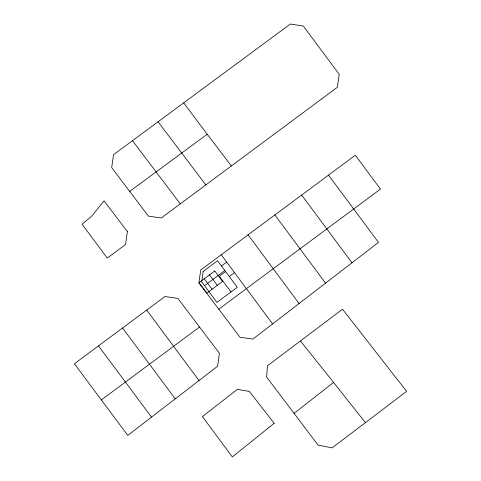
<?xml version="1.0" encoding="UTF-8"?>
<svg xmlns="http://www.w3.org/2000/svg" width="481" height="481" viewBox="0 0 481 481"><rect width="100%" height="100%" fill="white"/><g stroke="black" fill="none" stroke-linecap="round" stroke-linejoin="round"><path stroke-width="0.72" d="M293.939 413.456L333.598 382.419L365.41 422.679L406.583 391.324L342.526 309.217L267.496 365.764L266.6 377.008L318.037 445.081L332.046 447.871L365.41 422.679M151.515 417.129L217.652 366.203L219.402 353.258L177.88 298.394L164.959 296.543L74.417 363.75L127.766 435.401L151.515 417.129L98.479 345.875M328.529 175.12L378.487 242.382L252.97 339.033L240.025 337.283L198.887 282.894L200.739 269.973L355.309 155.231L380.471 189.087L218.777 309.175M180.279 203.884L161.303 217.977L148.382 216.125L111.688 167.58L113.564 154.66L290.344 24.05L303.264 25.98L339.261 74.375L337.355 87.289L180.279 203.884L132.485 140.668M221.494 265.993L226.731 262.109M204.479 285.636L224.849 270.52M225.625 271.567L219.336 276.232L231.006 291.955M229.269 276.473L234.512 272.589M199.567 327.026L101.244 400.006M231.385 165.963L207.215 134.247L129.696 191.408M300.565 341.131L333.598 382.419M205.832 184.932L158.069 121.771M183.67 102.874L207.215 134.247M351.972 262.794L301.671 195.064M325.529 283.153L274.867 214.953M299.062 303.535L248.064 234.842M146.711 310.089L199.02 380.561M122.595 327.994L175.24 398.857M221.26 254.732L272.595 323.923M209.524 274.879L217.304 285.359M204.287 278.764L212.061 289.243M127.375 231.632L125.517 244.552L107.251 258.099L82.113 224.218L91.799 216.047L104.064 200.805L127.375 231.632M203.168 271.416L201.677 281.854L216.925 302.399L237.295 287.283L217.58 260.726L203.168 271.416M274.158 423.304L232.329 456.95L202.435 416.564L237.434 389.327L249.392 391.48L274.158 423.304M214.766 270.989L199.044 282.654L206.824 293.133L222.541 281.469L214.766 270.989"/></g></svg>
